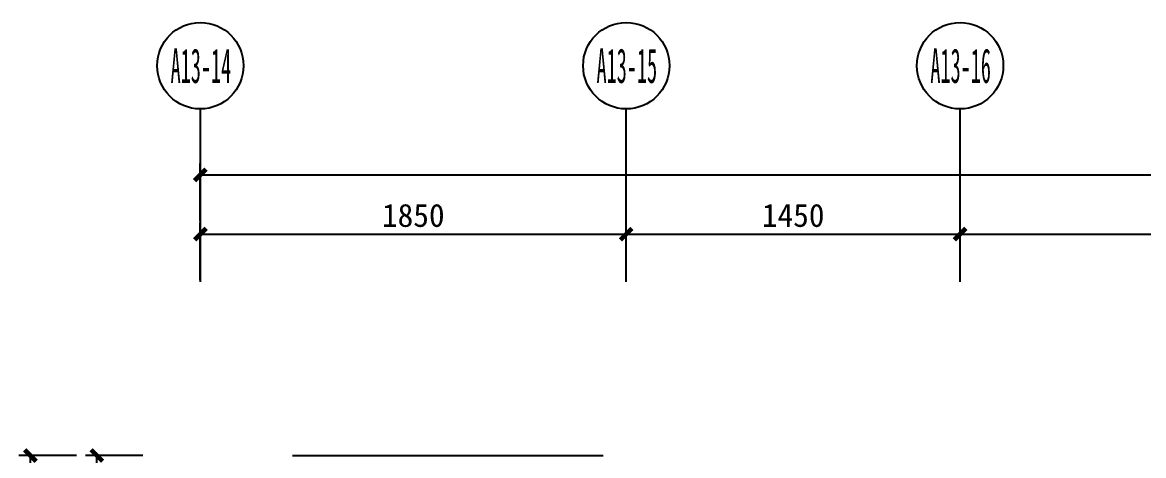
# Model space of a CAD drawing. Header units: millimetres. Extents: x -102565 to 103504, y -132507 to -120.
# Drawn here: x 57808 to 62678, y -2505 to -626 of the extents above; entities that cross this region are included whole.
import ezdxf
from ezdxf.enums import TextEntityAlignment as Align

# ---------------------------------------------------------------- set-up
doc = ezdxf.new("R2010")
doc.units = ezdxf.units.MM
doc.header["$LTSCALE"] = 10
doc.layers.get('Defpoints').update_dxf_attribs({"color": 9})
doc.layers.add('-B60  给   排   水  LESS', color=2, linetype='Continuous')
doc.layers.add('A02-G-MAIN-洋房4号户型_设计区$0$A_HDWR(配件)', color=1, linetype='Continuous')
doc.styles.add('LESS标准文字', font='simhei.ttf', dxfattribs={"height": 2})
doc.dimstyles.new('标准注释（LESS）', dxfattribs={"dimtxt": 2, "dimasz": 1, "dimexe": 1, "dimexo": 0, "dimgap": 0.6, "dimtad": 1, "dimdec": 0, "dimrnd": 5, "dimzin": 12, "dimtxsty": 'LESS标准文字', "dimblk": 'ARCHTICK', "dimcen": 0, "dimclrd": 1, "dimclre": 1, "dimclrt": 3, "dimadec": 0, "dimazin": 0, "dimtfac": 1, "dimtdec": 0, "dimtix": 1, "dimtofl": 0, "dimtmove": 2, "dimatfit": 3, "dimldrblk": 'DOT', "dimfxl": 4, "dimfxlon": 1, "dimtfill": 1, "dimtolj": 1, "dimarcsym": 0})

# ---------------------------------------------------------------- blocks, each defined once
blk = doc.blocks.new('_ArchTick')
at = {"color": 0, "linetype": 'ByBlock', "const_width": 0.4}
blk.add_lwpolyline([(-0.5, -0.5), (0.5, 0.5)], dxfattribs=at)
blk = doc.blocks.new('*D1071')
at = {"color": 1, "lineweight": -2, "transparency": 16777216}
for p, q in [((24508.5, -20956.1), (24508.5, -20706.1)), ((26358.5, -20956.1), (26358.5, -20706.1)), ((24508.5, -20756.1), (26358.5, -20756.1))]:
    blk.add_line(p, q, dxfattribs=at)
at = {"layer": 'Defpoints', "color": 0, "transparency": 16777216}
for p in [(26358.5, -20756.1), (24508.5, -21070.7), (26358.5, -21145.8)]:
    blk.add_point(p, dxfattribs=at)
at = {"color": 1, "lineweight": -2, "transparency": 16777216, "xscale": 50, "yscale": 50, "zscale": 50, "rotation": 180}
blk.add_blockref('_ArchTick', (24508.5, -20756.1), dxfattribs=at)
at = {"color": 1, "lineweight": -2, "transparency": 16777216, "xscale": 50, "yscale": 50, "zscale": 50}
blk.add_blockref('_ArchTick', (26358.5, -20756.1), dxfattribs=at)
at = {"color": 3, "transparency": 16777216, "insert": (25433.5, -20675.5), "char_height": 100, "attachment_point": 5, "style": 'LESS标准文字', "bg_fill": 3, "box_fill_scale": 1.1, "bg_fill_color": 256, "bg_fill_true_color": 13158600, "bg_fill_transparency": 0}
blk.add_mtext('\\A1;1850', dxfattribs=at)
blk = doc.blocks.new('_Dot')
at = {"color": 0, "linetype": 'ByBlock', "lineweight": -2}
blk.add_line((-0.5, 0), (-1, 0), dxfattribs=at)
at = {"color": 0, "linetype": 'ByBlock', "const_width": 0.5}
blk.add_lwpolyline([(-0.25, 0, 1), (0.25, 0, 1)], format="xyb", close=True, dxfattribs=at)
blk = doc.blocks.new('*D1072')
at = {"color": 1, "lineweight": -2, "transparency": 16777216}
for p, q in [((26358.5, -20956.1), (26358.5, -20706.1)), ((27808.5, -20956.1), (27808.5, -20706.1)), ((26358.5, -20756.1), (27808.5, -20756.1))]:
    blk.add_line(p, q, dxfattribs=at)
at = {"layer": 'Defpoints', "color": 0, "transparency": 16777216}
for p in [(27808.5, -20756.1), (27808.5, -21404.9), (26358.5, -21444)]:
    blk.add_point(p, dxfattribs=at)
at = {"color": 1, "lineweight": -2, "transparency": 16777216, "xscale": 50, "yscale": 50, "zscale": 50, "rotation": 180}
blk.add_blockref('_ArchTick', (26358.5, -20756.1), dxfattribs=at)
at = {"color": 1, "lineweight": -2, "transparency": 16777216, "xscale": 50, "yscale": 50, "zscale": 50}
blk.add_blockref('_ArchTick', (27808.5, -20756.1), dxfattribs=at)
at = {"color": 3, "transparency": 16777216, "insert": (27083.5, -20675.5), "char_height": 100, "attachment_point": 5, "style": 'LESS标准文字', "bg_fill": 3, "box_fill_scale": 1.1, "bg_fill_color": 256, "bg_fill_true_color": 13158600, "bg_fill_transparency": 0}
blk.add_mtext('\\A1;1450', dxfattribs=at)
blk = doc.blocks.new('*D1063')
at = {"color": 1, "lineweight": -2, "transparency": 16777216}
for p, q in [((24508.5, -20699.1), (24508.5, -20449.1)), ((35808.5, -20699.1), (35808.5, -20449.1)), ((24508.5, -20499.1), (35808.5, -20499.1))]:
    blk.add_line(p, q, dxfattribs=at)
at = {"layer": 'Defpoints', "color": 0, "transparency": 16777216}
for p in [(35808.5, -20499.1), (24508.5, -21279.1), (35808.5, -21279.1)]:
    blk.add_point(p, dxfattribs=at)
at = {"color": 1, "lineweight": -2, "transparency": 16777216, "xscale": 50, "yscale": 50, "zscale": 50, "rotation": 180}
blk.add_blockref('_ArchTick', (24508.5, -20499.1), dxfattribs=at)
at = {"color": 1, "lineweight": -2, "transparency": 16777216, "xscale": 50, "yscale": 50, "zscale": 50}
blk.add_blockref('_ArchTick', (35808.5, -20499.1), dxfattribs=at)
at = {"color": 3, "transparency": 16777216, "insert": (30158.5, -20418.6), "char_height": 100, "attachment_point": 5, "style": 'LESS标准文字', "bg_fill": 3, "box_fill_scale": 1.1, "bg_fill_color": 256, "bg_fill_true_color": 13158600, "bg_fill_transparency": 0}
blk.add_mtext('\\A1;11300', dxfattribs=at)
blk = doc.blocks.new('*D1064')
at = {"color": 1, "lineweight": -2, "transparency": 16777216}
for p, q in [((27808.5, -20956.1), (27808.5, -20706.1)), ((31158.5, -20956.1), (31158.5, -20706.1)), ((27808.5, -20756.1), (31158.5, -20756.1))]:
    blk.add_line(p, q, dxfattribs=at)
at = {"layer": 'Defpoints', "color": 0, "transparency": 16777216}
for p in [(31158.5, -20756.1), (31158.5, -21333.6), (27808.5, -21423.8)]:
    blk.add_point(p, dxfattribs=at)
at = {"color": 1, "lineweight": -2, "transparency": 16777216, "xscale": 50, "yscale": 50, "zscale": 50, "rotation": 180}
blk.add_blockref('_ArchTick', (27808.5, -20756.1), dxfattribs=at)
at = {"color": 1, "lineweight": -2, "transparency": 16777216, "xscale": 50, "yscale": 50, "zscale": 50}
blk.add_blockref('_ArchTick', (31158.5, -20756.1), dxfattribs=at)
at = {"color": 3, "transparency": 16777216, "insert": (29483.5, -20675.5), "char_height": 100, "attachment_point": 5, "style": 'LESS标准文字', "bg_fill": 3, "box_fill_scale": 1.1, "bg_fill_color": 256, "bg_fill_true_color": 13158600, "bg_fill_transparency": 0}
blk.add_mtext('\\A1;3350', dxfattribs=at)
blk = doc.blocks.new('*U1075')
at = {"color": 1}
blk.add_line((0, 0), (0, 15), dxfattribs=at)
blk.add_circle((0, 18.75), 3.75, dxfattribs=at)
at = {"color": 3, "style": 'LESS标准文字', "width": 2.440007, "flags": 8}
blk.add_attdef('轴号', text='', height=3, dxfattribs=at).set_placement((-2.584, 17.25), (2.68, 17.25), align=Align.FIT)
blk = doc.blocks.new('*U1076')
at = {"color": 1}
blk.add_line((0, 0), (0, 15), dxfattribs=at)
blk.add_circle((0, 18.75), 3.75, dxfattribs=at)
at = {"color": 3, "style": 'LESS标准文字', "width": 2.440007, "flags": 8}
blk.add_attdef('轴号', text='', height=3, dxfattribs=at).set_placement((-2.584, 17.25), (2.68, 17.25), align=Align.FIT)
blk = doc.blocks.new('*U1077')
at = {"color": 1}
blk.add_line((0, 0), (0, 15), dxfattribs=at)
blk.add_circle((0, 18.75), 3.75, dxfattribs=at)
at = {"color": 3, "style": 'LESS标准文字', "width": 2.440007, "flags": 8}
blk.add_attdef('轴号', text='', height=3, dxfattribs=at).set_placement((-2.584, 17.25), (2.68, 17.25), align=Align.FIT)
blk = doc.blocks.new('*D1067')
at = {"color": 1, "lineweight": -2, "transparency": 16777216}
for p, q in [((23970.7, -21716.7), (23720.7, -21716.7)), ((23770.7, -29816.7), (23770.7, -21716.7)), ((23970.7, -29816.7), (23720.7, -29816.7))]:
    blk.add_line(p, q, dxfattribs=at)
at = {"layer": 'Defpoints', "color": 0, "transparency": 16777216}
for p in [(23770.7, -21716.7), (24259.2, -21716.7), (24259.2, -29816.7)]:
    blk.add_point(p, dxfattribs=at)
at = {"color": 1, "lineweight": -2, "transparency": 16777216, "xscale": 50, "yscale": 50, "zscale": 50}
for p, rotation in [((23770.7, -21716.7), 90), ((23770.7, -29816.7), 270)]:
    blk.add_blockref('_ArchTick', p, dxfattribs=dict(at, rotation=rotation))
at = {"color": 3, "transparency": 16777216, "insert": (23690.1, -25766.7), "char_height": 100, "attachment_point": 5, "rotation": 90, "style": 'LESS标准文字', "bg_fill": 3, "box_fill_scale": 1.1, "bg_fill_color": 256, "bg_fill_true_color": 13158600, "bg_fill_transparency": 0}
blk.add_mtext('\\A1;8100', dxfattribs=at)
blk = doc.blocks.new('*D1070')
at = {"color": 1, "lineweight": -2, "transparency": 16777216}
for p, q in [((24259.2, -21716.7), (24009.2, -21716.7)), ((24059.2, -22716.7), (24059.2, -21716.7)), ((24259.2, -22716.7), (24009.2, -22716.7))]:
    blk.add_line(p, q, dxfattribs=at)
at = {"layer": 'Defpoints', "color": 0, "transparency": 16777216}
for p in [(24059.2, -21716.7), (24401.8, -21716.7), (24388.1, -22716.7)]:
    blk.add_point(p, dxfattribs=at)
at = {"color": 1, "lineweight": -2, "transparency": 16777216, "xscale": 50, "yscale": 50, "zscale": 50}
for p, rotation in [((24059.2, -21716.7), 90), ((24059.2, -22716.7), 270)]:
    blk.add_blockref('_ArchTick', p, dxfattribs=dict(at, rotation=rotation))
at = {"color": 3, "transparency": 16777216, "insert": (23978.6, -22216.7), "char_height": 100, "attachment_point": 5, "rotation": 90, "style": 'LESS标准文字', "bg_fill": 3, "box_fill_scale": 1.1, "bg_fill_color": 256, "bg_fill_true_color": 13158600, "bg_fill_transparency": 0}
blk.add_mtext('\\A1;1000', dxfattribs=at)
blk = doc.blocks.new('A$C2ED66F2E')
at = {"layer": 'A02-G-MAIN-洋房4号户型_设计区$0$A_HDWR(配件)'}
blk.add_lwpolyline([(7589.5, 20609.9), (8939.5, 20609.9)], dxfattribs=at)
dim = blk.add_linear_dim(base=(9039.5, 21570.5), p1=(7189.5, 21255.9), p2=(9039.5, 21180.9), dimstyle='标准注释（LESS）', override={"dimscale": 0, "dimtix": 1, "dimtofl": 0, "dimtmove": 1, "dimatfit": 1})
dim.commit()
dim.dimension.update_dxf_attribs({"geometry": '*D1071', "text_midpoint": (8114.5, 21651.1), "insert": (-17319.1, 42326.6)})
dim = blk.add_linear_dim(base=(6451.6, 20609.9), p1=(6940.1, 12509.9), p2=(6940.1, 20609.9), angle=90, dimstyle='标准注释（LESS）', override={"dimscale": 0, "dimtix": 1, "dimtofl": 0, "dimtmove": 1, "dimatfit": 1})
dim.commit()
dim.dimension.update_dxf_attribs({"geometry": '*D1067', "text_midpoint": (6371.1, 16559.9), "insert": (-17319.1, 42326.6)})
dim = blk.add_linear_dim(base=(10489.5, 21570.5), p1=(9039.5, 20882.7), p2=(10489.5, 20921.7), dimstyle='标准注释（LESS）', override={"dimscale": 0, "dimtix": 1, "dimtofl": 0, "dimtmove": 1, "dimatfit": 1})
dim.commit()
dim.dimension.update_dxf_attribs({"geometry": '*D1072', "text_midpoint": (9764.5, 21651.1), "insert": (-17319.1, 42326.6)})
dim = blk.add_linear_dim(base=(6740.1, 20609.9), p1=(7069, 19609.9), p2=(7082.7, 20609.9), angle=270, dimstyle='标准注释（LESS）', override={"dimscale": 0, "dimtix": 1, "dimtofl": 0, "dimtmove": 1, "dimatfit": 1})
dim.commit()
dim.dimension.update_dxf_attribs({"geometry": '*D1070', "text_midpoint": (6659.6, 20109.9), "insert": (-17319.1, 42326.6)})
dim = blk.add_linear_dim(base=(18489.5, 21827.5), p1=(7189.5, 21047.6), p2=(18489.5, 21047.6), dimstyle='标准注释（LESS）', override={"dimscale": 0, "dimtix": 1, "dimtofl": 0, "dimtmove": 1, "dimatfit": 1})
dim.commit()
dim.dimension.update_dxf_attribs({"geometry": '*D1063', "text_midpoint": (12839.5, 21908.1), "insert": (-17319.1, 42326.6)})
ref = blk.add_blockref('*U1077', (7189.5, 21363.6), dxfattribs=dict(xscale=50, yscale=50, zscale=50))
ref.add_attrib('轴号', 'A13-14', dxfattribs={"color": 3, "height": 150, "style": 'LESS标准文字', "width": 0.406668, "flags": 8}).set_placement((7060.3, 22226.1), (7323.5, 22226.1), align=Align.FIT)
ref = blk.add_blockref('*U1076', (9039.5, 21363.6), dxfattribs=dict(xscale=50, yscale=50, zscale=50))
ref.add_attrib('轴号', 'A13-15', dxfattribs={"color": 3, "height": 150, "style": 'LESS标准文字', "width": 0.406668, "flags": 8}).set_placement((8910.3, 22226.1), (9173.5, 22226.1), align=Align.FIT)
dim = blk.add_linear_dim(base=(13839.5, 21570.5), p1=(10489.5, 20902.8), p2=(13839.5, 20993.1), dimstyle='标准注释（LESS）', override={"dimscale": 0, "dimtix": 1, "dimtofl": 0, "dimtmove": 1, "dimatfit": 1})
dim.commit()
dim.dimension.update_dxf_attribs({"geometry": '*D1064', "text_midpoint": (12164.5, 21651.1), "insert": (-17319.1, 42326.6)})
ref = blk.add_blockref('*U1075', (10489.5, 21363.6), dxfattribs=dict(xscale=50, yscale=50, zscale=50))
ref.add_attrib('轴号', 'A13-16', dxfattribs={"color": 3, "height": 150, "style": 'LESS标准文字', "width": 0.406668, "flags": 8}).set_placement((10360.3, 22226.1), (10623.5, 22226.1), align=Align.FIT)

msp = doc.modelspace()

# ---------------------------------------------------------------- block references
at = {"layer": '-B60  给   排   水  LESS', "linetype": 'Continuous'}
msp.add_blockref('A$C2ED66F2E', (51391.4, -23114.8), dxfattribs=at)

doc.saveas('drawing.dxf')
